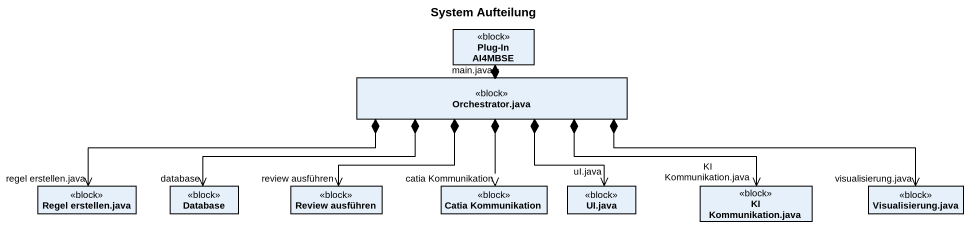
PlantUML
@startuml
title System Aufteilung
hide circle
hide empty members
class "Plug-In AI4MBSE" as Plug_In_AI4MBSE <<block>>
class "Orchestrator.java" as Orchestrator_java <<block>>
class "Regel erstellen.java" as Regel_erstellen_java <<block>>
class "Database" as Database_ <<block>>
class "Review ausführen" as Review_ausführen <<block>>
class "Catia Kommunikation" as Catia_Kommunikation <<block>>
class "UI.java" as UI_java <<block>>
class "KI Kommunikation.java" as KI_Kommunikation_java <<block>>
class "Visualisierung.java" as Visualisierung_java <<block>>
Plug_In_AI4MBSE *--> "main.java" Orchestrator_java
Orchestrator_java *-left-> "regel erstellen.java" Regel_erstellen_java
Orchestrator_java *-left-> "database" Database_
Orchestrator_java *--> "review ausführen" Review_ausführen
Orchestrator_java *--> "catia Kommunikation" Catia_Kommunikation
Orchestrator_java *--> "uI.java" UI_java
Orchestrator_java *-right-> "KI Kommunikation.java" KI_Kommunikation_java
Orchestrator_java *-right-> "visualisierung.java" Visualisierung_java
@enduml
